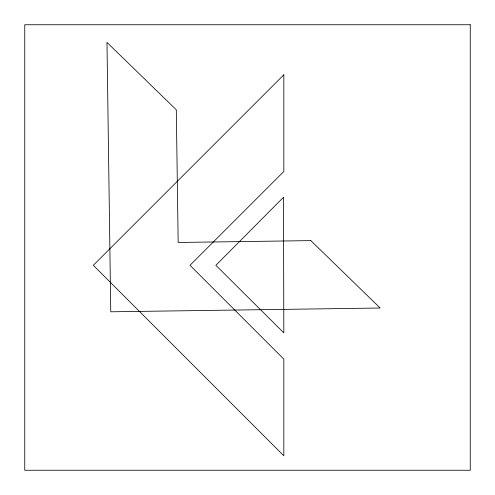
<?xml version="1.0" encoding="UTF-8"?>
<svg xmlns="http://www.w3.org/2000/svg" width="495" height="495" viewBox="0 0 495 495"><rect width="100%" height="100%" fill="white"/><g stroke="black" fill="none" stroke-linecap="round" stroke-linejoin="round"><path stroke-width="0.74" d="M283.468 197.332L215.87 265.289L283.827 332.887L283.468 197.332M283.827 74.782L93.314 265.289L283.827 455.796L283.827 359.11L190.006 265.289L283.827 171.468L283.827 74.782M310.829 240.613L178.163 242.47L176.3 109.803L106.982 42.397L110.756 311.794L380.148 308.02L310.829 240.613M470.25 24.75L24.75 24.75L24.75 470.25L470.25 470.25L470.25 24.75"/></g></svg>
